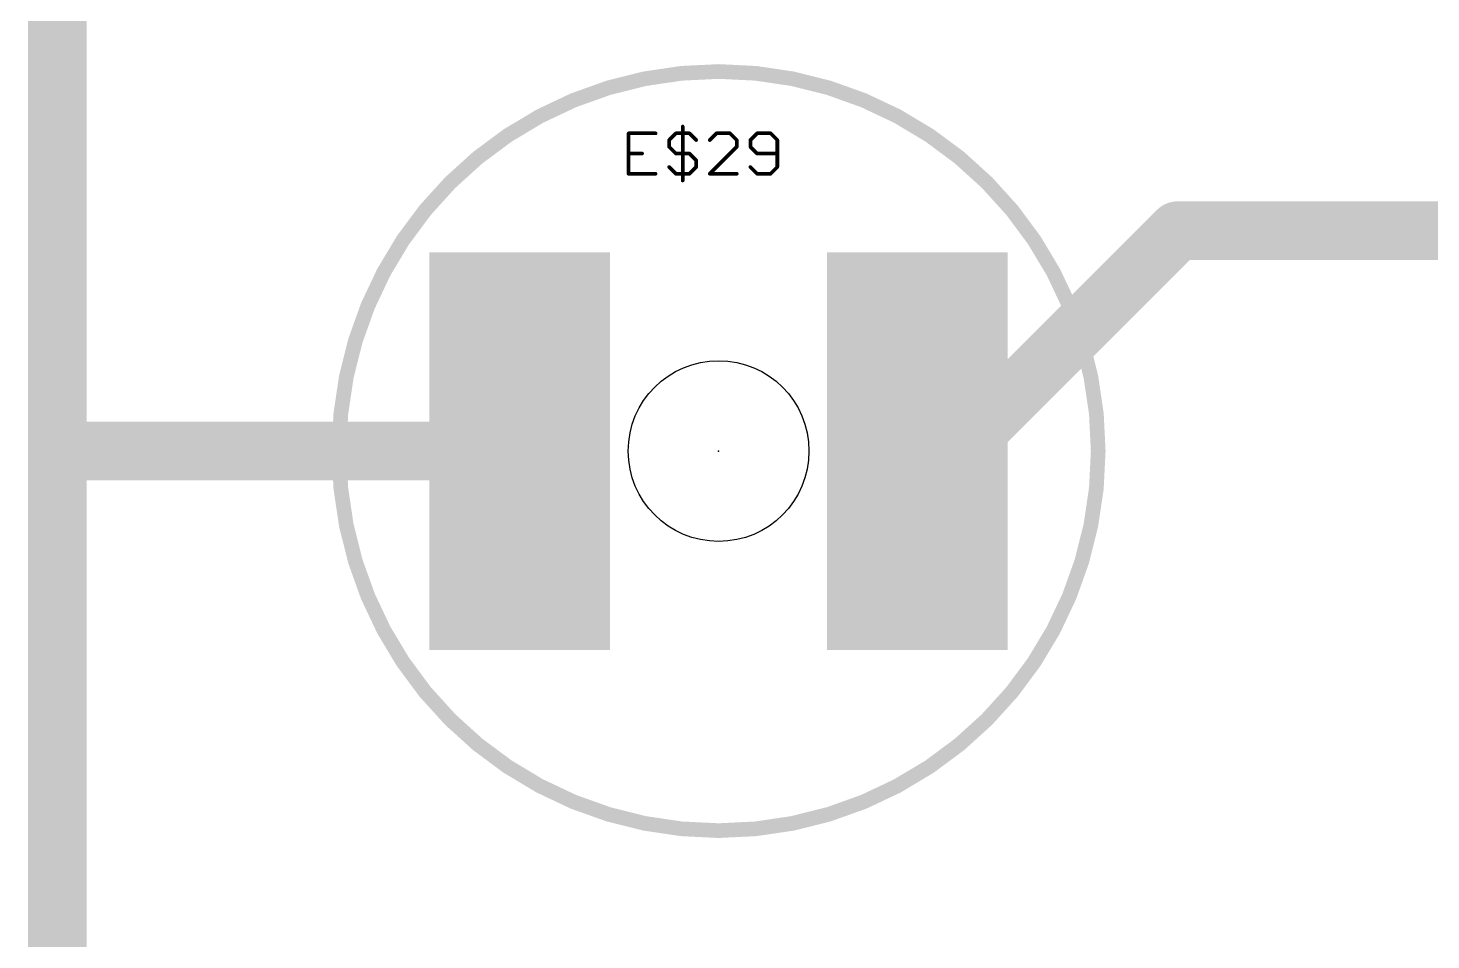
# Model space of a CAD drawing. Extents: x -209 to 66, y -44 to 97.
# Drawn here: x -137.31 to -117.91, y 12.8 to 25.41 of the extents above; entities that cross this region are included whole.
import ezdxf

# ---------------------------------------------------------------- set-up
doc = ezdxf.new("R2010")
doc.units = 0
for name, color, linetype in [('1', 22, 'CONTINUOUS'), ('17', 82, 'CONTINUOUS'), ('20', 7, 'CONTINUOUS'), ('21', 253, 'CONTINUOUS'), ('23', 7, 'CONTINUOUS'), ('25', 253, 'CONTINUOUS')]:
    doc.layers.add(name, color=color, linetype=linetype)

# ---------------------------------------------------------------- blocks, each defined once
blk = doc.blocks.new('RECT')
blk.add_solid([(-0.5, -0.5), (0.5, -0.5), (-0.5, 0.5), (0.5, 0.5)])
blk = doc.blocks.new('ROUNDP')
at = {"const_width": 0.5}
blk.add_lwpolyline([(0, -0.25, 1), (0, 0.25, 1), (0, -0.25)], format="xyb", dxfattribs=at)

msp = doc.modelspace()

# ---------------------------------------------------------------- linework, layer by layer
at = {"layer": '1', "const_width": 0.8128}
for points in [[(-136.906, 19.558), (-136.906, 44.704)], [(-121.412, 22.606), (-124.714, 19.304)], [(-39.116, 22.606), (-121.412, 22.606)], [(-136.906, -14.986), (-136.906, 19.558)], [(-136.906, 19.558), (-130.556, 19.558)]]:
    msp.add_lwpolyline(points, dxfattribs=at)
at = {"layer": '1', "const_width": 0.4064}
for points in [[(-121.412, 22.8092, 1), (-121.412, 22.4028)], [(-121.2683, 22.4623, 1), (-121.5557, 22.7497)], [(-136.7028, 19.558, 1), (-137.1092, 19.558)], [(-136.906, 19.7612, 1), (-136.906, 19.3548)], [(-130.556, 19.3548, 1), (-130.556, 19.7612)], [(-137.1092, 19.558, 1), (-136.7028, 19.558)], [(-124.8577, 19.4477, 1), (-124.5703, 19.1603)]]:
    msp.add_lwpolyline(points, format="xyb", dxfattribs=at)
at = {"layer": '20'}
msp.add_circle((-127.762, 19.558), 1.25, dxfattribs=at)
at = {"layer": '21', "const_width": 0.2032}
msp.add_lwpolyline([(-127.762, 14.308, 1), (-127.762, 24.808, 1), (-127.762, 14.308)], format="xyb", dxfattribs=at)
at = {"layer": '23'}
msp.add_point((-127.762, 19.558), dxfattribs=at)
at = {"layer": '25', "const_width": 0.0508}
for points in [[(-128.2589, 24.0459), (-128.2589, 23.3002)], [(-128.6337, 23.9527), (-129.0066, 23.9527)], [(-129.0066, 23.9527), (-129.0066, 23.3934)], [(-128.4453, 23.8595), (-128.3521, 23.9527)], [(-128.4453, 23.7662), (-128.4453, 23.8595)], [(-128.3521, 23.9527), (-128.1657, 23.9527)], [(-128.1657, 23.9527), (-128.0724, 23.8595)], [(-127.7908, 23.9527), (-127.884, 23.8595)], [(-127.6043, 23.9527), (-127.7908, 23.9527)], [(-127.5111, 23.8595), (-127.6043, 23.9527)], [(-127.5111, 23.7662), (-127.5111, 23.8595)], [(-127.2295, 23.9527), (-127.3227, 23.8595)], [(-127.3227, 23.8595), (-127.3227, 23.7662)], [(-127.043, 23.9527), (-127.2295, 23.9527)], [(-126.9498, 23.8595), (-127.043, 23.9527)], [(-126.9498, 23.4866), (-126.9498, 23.8595)], [(-129.0066, 23.673), (-128.8202, 23.673)], [(-128.3521, 23.673), (-128.4453, 23.7662)], [(-128.1657, 23.673), (-128.3521, 23.673)], [(-128.0724, 23.5798), (-128.1657, 23.673)], [(-127.884, 23.3934), (-127.5111, 23.7662)], [(-127.3227, 23.7662), (-127.2295, 23.673)], [(-127.2295, 23.673), (-126.9498, 23.673)], [(-128.4453, 23.4866), (-128.3521, 23.3934)], [(-128.1657, 23.3934), (-128.0724, 23.4866)], [(-128.0724, 23.4866), (-128.0724, 23.5798)], [(-127.3227, 23.4866), (-127.2295, 23.3934)], [(-127.043, 23.3934), (-126.9498, 23.4866)], [(-129.0066, 23.3934), (-128.6337, 23.3934)], [(-128.3521, 23.3934), (-128.1657, 23.3934)], [(-127.5111, 23.3934), (-127.884, 23.3934)], [(-127.2295, 23.3934), (-127.043, 23.3934)]]:
    msp.add_lwpolyline(points, dxfattribs=at)
at = {"layer": '25', "const_width": 0.0254}
for points in [[(-128.2462, 24.0459, 1), (-128.2716, 24.0459)], [(-129.0066, 23.9654, 1), (-129.0066, 23.94)], [(-128.9939, 23.9527, 1), (-129.0193, 23.9527)], [(-128.6337, 23.94, 1), (-128.6337, 23.9654)], [(-128.4326, 23.8595, 1), (-128.458, 23.8595)], [(-128.4543, 23.8684, 1), (-128.4363, 23.8505)], [(-128.3521, 23.9654, 1), (-128.3521, 23.94)], [(-128.3431, 23.9437, 1), (-128.3611, 23.9617)], [(-128.1567, 23.9617, 1), (-128.1746, 23.9437)], [(-128.1657, 23.94, 1), (-128.1657, 23.9654)], [(-128.0814, 23.8505, 1), (-128.0635, 23.8684)], [(-127.893, 23.8684, 1), (-127.875, 23.8505)], [(-127.7908, 23.9654, 1), (-127.7908, 23.94)], [(-127.7818, 23.9437, 1), (-127.7997, 23.9617)], [(-127.5954, 23.9617, 1), (-127.6133, 23.9437)], [(-127.6043, 23.94, 1), (-127.6043, 23.9654)], [(-127.4984, 23.8595, 1), (-127.5238, 23.8595)], [(-127.5201, 23.8505, 1), (-127.5022, 23.8684)], [(-127.31, 23.8595, 1), (-127.3354, 23.8595)], [(-127.3317, 23.8684, 1), (-127.3137, 23.8505)], [(-127.2295, 23.9654, 1), (-127.2295, 23.94)], [(-127.2205, 23.9437, 1), (-127.2384, 23.9617)], [(-127.0341, 23.9617, 1), (-127.052, 23.9437)], [(-127.043, 23.94, 1), (-127.043, 23.9654)], [(-126.9371, 23.8595, 1), (-126.9625, 23.8595)], [(-126.9588, 23.8505, 1), (-126.9408, 23.8684)], [(-129.0066, 23.6857, 1), (-129.0066, 23.6603)], [(-128.8202, 23.6603, 1), (-128.8202, 23.6857)], [(-128.4363, 23.7752, 1), (-128.4543, 23.7573)], [(-128.458, 23.7662, 1), (-128.4326, 23.7662)], [(-128.3521, 23.6857, 1), (-128.3521, 23.6603)], [(-128.3611, 23.6641, 1), (-128.3431, 23.682)], [(-128.1567, 23.682, 1), (-128.1746, 23.6641)], [(-128.1657, 23.6603, 1), (-128.1657, 23.6857)], [(-127.5238, 23.7662, 1), (-127.4984, 23.7662)], [(-127.5022, 23.7573, 1), (-127.5201, 23.7752)], [(-127.3137, 23.7752, 1), (-127.3317, 23.7573)], [(-127.3354, 23.7662, 1), (-127.31, 23.7662)], [(-127.2295, 23.6857, 1), (-127.2295, 23.6603)], [(-127.2384, 23.6641, 1), (-127.2205, 23.682)], [(-126.9498, 23.6603, 1), (-126.9498, 23.6857)], [(-128.4363, 23.4956, 1), (-128.4543, 23.4776)], [(-128.0597, 23.5798, 1), (-128.0851, 23.5798)], [(-128.0851, 23.4866, 1), (-128.0597, 23.4866)], [(-128.0814, 23.5708, 1), (-128.0635, 23.5888)], [(-128.0635, 23.4776, 1), (-128.0814, 23.4956)], [(-127.3137, 23.4956, 1), (-127.3317, 23.4776)], [(-126.9625, 23.4866, 1), (-126.9371, 23.4866)], [(-126.9408, 23.4776, 1), (-126.9588, 23.4956)], [(-129.0066, 23.4061, 1), (-129.0066, 23.3807)], [(-129.0193, 23.3934, 1), (-128.9939, 23.3934)], [(-128.6337, 23.3807, 1), (-128.6337, 23.4061)], [(-128.3521, 23.4061, 1), (-128.3521, 23.3807)], [(-128.3611, 23.3844, 1), (-128.3431, 23.4024)], [(-128.2716, 23.3002, 1), (-128.2462, 23.3002)], [(-128.1746, 23.4024, 1), (-128.1567, 23.3844)], [(-128.1657, 23.3807, 1), (-128.1657, 23.4061)], [(-127.884, 23.4061, 1), (-127.884, 23.3807)], [(-127.893, 23.4024, 1), (-127.875, 23.3844)], [(-127.5111, 23.3807, 1), (-127.5111, 23.4061)], [(-127.2295, 23.4061, 1), (-127.2295, 23.3807)], [(-127.2384, 23.3844, 1), (-127.2205, 23.4024)], [(-127.052, 23.4024, 1), (-127.0341, 23.3844)], [(-127.043, 23.3807, 1), (-127.043, 23.4061)]]:
    msp.add_lwpolyline(points, format="xyb", dxfattribs=at)

# ---------------------------------------------------------------- block references
at = {"layer": '17'}
for name, p, xscale, yscale in [('RECT', (-130.512, 19.558), 2.5, 5.5), ('RECT', (-125.012, 19.558), 2.5, 5.5), ('ROUNDP', (-130.512, 19.558), 1.508, 1.508), ('ROUNDP', (-130.512, 19.558), 1.508, 1.508), ('ROUNDP', (-125.012, 19.558), 1.508, 1.508), ('ROUNDP', (-125.012, 19.558), 1.508, 1.508)]:
    msp.add_blockref(name, p, dxfattribs=dict(at, xscale=xscale, yscale=yscale))

doc.saveas('drawing.dxf')
